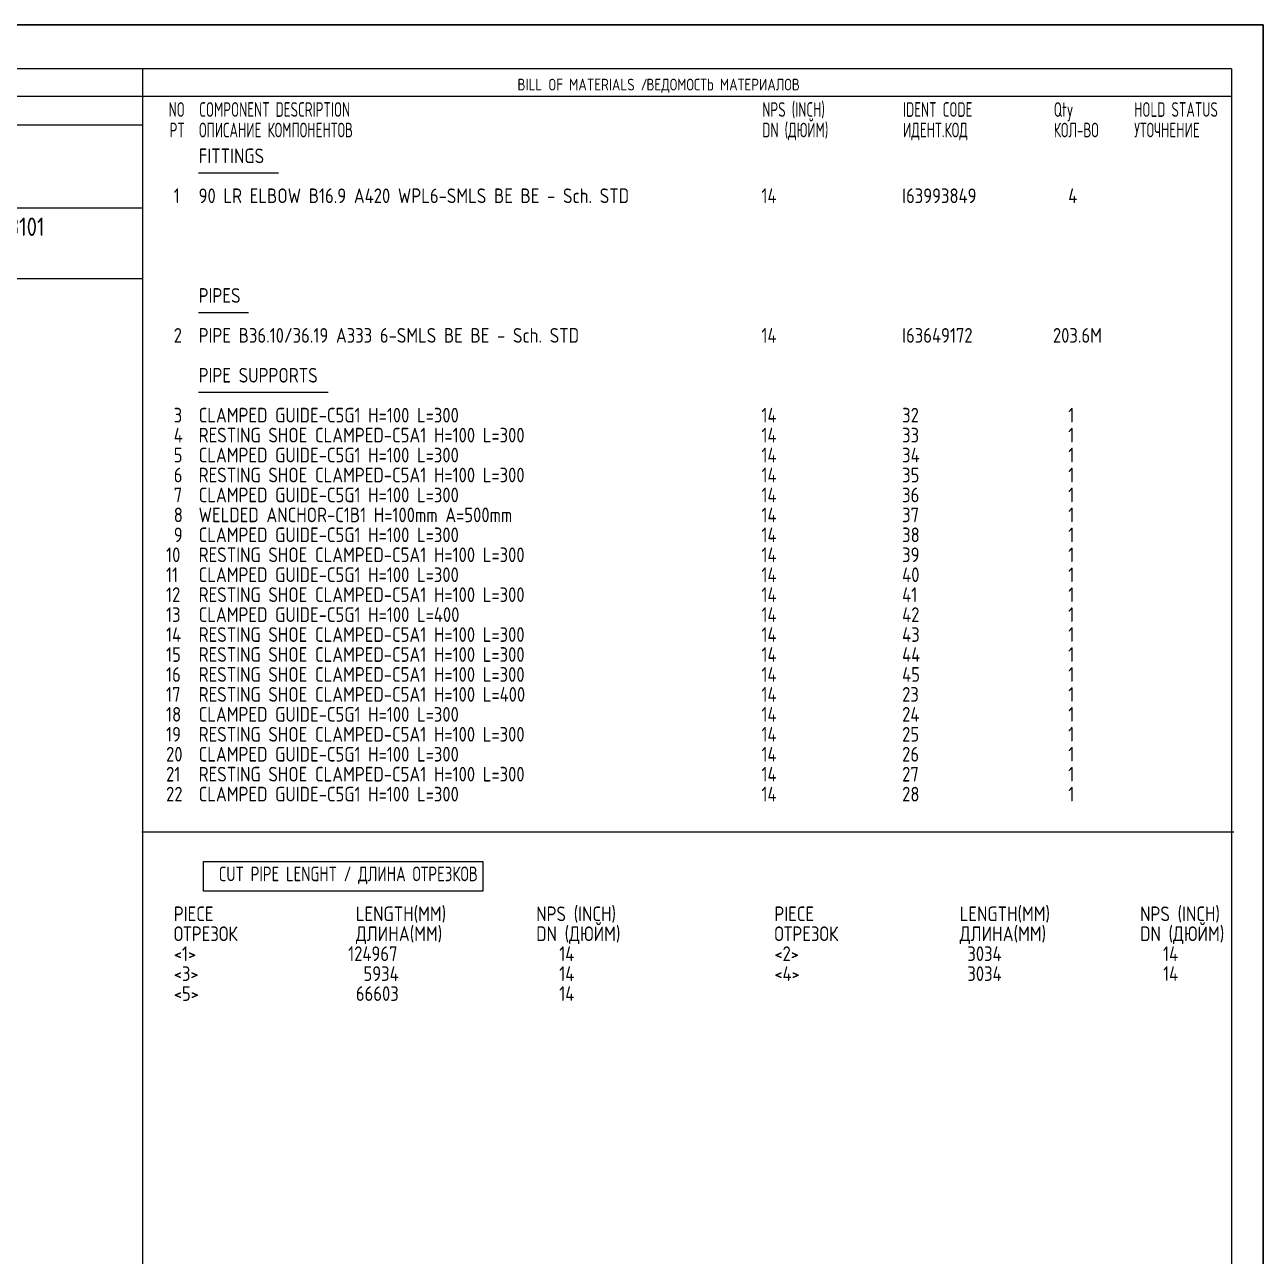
# Model space of a CAD drawing. Extents: x 0 to 594, y 0 to 420.
# Drawn here: x 382.8 to 594, y 210 to 420 of the extents above; entities that cross this region are included whole.
import ezdxf
from ezdxf.enums import TextEntityAlignment as Align

# ---------------------------------------------------------------- set-up
doc = ezdxf.new("R2010")
doc.units = 0
doc.header["$MEASUREMENT"] = 0
doc.linetypes.add('BORDER_2012_SLN$0$8001.Solid', pattern=[0])
for name, color, linetype in [('BORDER_2012_SLN$0$2', 7, 'Continuous'), ('BORDER_2012_SLN$0$GT_1', 7, 'Continuous'), ('GT_1', 7, 'Continuous')]:
    doc.layers.add(name, color=color, linetype=linetype)
for name, color, linetype, lineweight in [('BORDER_2012_SLN$0$BG_Level_1', 7, 'BORDER_2012_SLN$0$8001.Solid', 25), ('BORDER_2012_SLN$0$Level_1', 7, 'BORDER_2012_SLN$0$8001.Solid', 25), ('BORDER_2012_SLN$0$Level_18', 7, 'BORDER_2012_SLN$0$8001.Solid', 25)]:
    doc.layers.add(name, color=color, linetype=linetype, lineweight=lineweight)
doc.styles.add('BORDER_2012_SLN$0$GOST type A', font='GOST type A')
doc.styles.add('BORDER_2012_SLN$0$HTX1', font='')
doc.styles.add('HTX1', font='')
doc.styles.get('BORDER_2012_SLN$0$HTX1').set_extended_font_data('GOST type A')
doc.styles.get('HTX1').set_extended_font_data('GOST type A')

# ---------------------------------------------------------------- blocks, each defined once
blk = doc.blocks.new('BORDER_2012_SLN')
at = {"layer": 'BORDER_2012_SLN$0$2'}
blk.add_line((162.42, 407.85), (588.6, 407.85), dxfattribs=at)
at = {"layer": 'BORDER_2012_SLN$0$Level_1', "color": 7, "lineweight": -3}
for p, q in [((588.6, 412.5), (25.4, 412.5)), ((402.9, 7.5), (402.9, 412.5)), ((588.6, 412.5), (588.6, 7.5)), ((402.75, 402.9), (188.39, 402.9)), ((402.9, 388.7), (162.37, 388.68)), ((402.9, 376.7), (25.4, 376.7))]:
    blk.add_line(p, q, dxfattribs=at)
at = {"layer": 'BORDER_2012_SLN$0$Level_18', "color": 7, "lineweight": -3, "flags": 128}
blk.add_lwpolyline([(0, 0), (0, 420), (594, 420), (594, 0)], close=True, dxfattribs=at)
at = {"layer": 'BORDER_2012_SLN$0$BG_Level_1', "color": 7, "style": 'BORDER_2012_SLN$0$GOST type A'}
for s, p in [('BILL OF MATERIALS / ', (466.8, 408.8)), ('ВЕДОМОСТЬ МАТЕРИАЛОВ', (488.8, 408.8))]:
    blk.add_text(s, height=2, dxfattribs=at).set_placement(p)
at = {"layer": 'BORDER_2012_SLN$0$GT_1', "style": 'BORDER_2012_SLN$0$HTX1', "width": 0.8}
for s, p in [('NO', (410.06, 404.3)), ('PT', (410.06, 400.8))]:
    blk.add_text(s, height=2.5, dxfattribs=at).set_placement(p, align=Align.RIGHT)
for s, p in [('COMPONENT DESCRIPTION', (412.5, 404.3)), ('NPS (INCH)', (508.56, 404.3)), ('IDENT CODE', (532.56, 404.3)), ('Qty', (558.27, 404.3)), ('HOLD STATUS', (571.99, 404.3)), ('DN (ДЮЙМ)', (508.56, 400.8)), ('ОПИСАНИЕ КОМПОНЕНТОВ', (412.5, 400.8)), ('ИДЕНТ.КОД', (532.56, 400.8)), ('КОЛ-ВО', (558.27, 400.8)), ('УТОЧНЕНИЕ', (571.99, 400.8))]:
    blk.add_text(s, height=2.5, dxfattribs=at).set_placement(p)

msp = doc.modelspace()

# ---------------------------------------------------------------- linework, layer by layer
at = {"layer": 'GT_1', "flags": 128}
for points in [[(0, 0), (594, 0), (594, 420), (0, 420), (0, 0)], [(426.014, 394.704), (412.414, 394.704)], [(420.914, 370.895), (412.414, 370.895)], [(434.514, 357.289), (412.414, 357.289)], [(402.7, 282.348), (589, 282.348)], [(413.271, 277.303), (460.914, 277.303), (460.914, 272.255), (413.271, 272.255), (413.271, 277.303)]]:
    msp.add_lwpolyline(points, dxfattribs=at)

# ---------------------------------------------------------------- block references
at = {"linetype": 'Continuous'}
msp.add_blockref('BORDER_2012_SLN', (0, 0), dxfattribs=at)

# ---------------------------------------------------------------- texts
at = {"layer": 'GT_1', "style": 'HTX1'}
for s, height, width, p in [('FITTINGS', 2.5, 1.02, (412.414, 396.395)), ('  1', 2.5, 1.02, (405.557, 389.592)), ('90 LR ELBOW B16.9 A420 WPL6-SMLS BE BE - Sch. STD', 2.5, 1.02, (412.414, 389.592)), ('14', 2.5, 1.02, (508.414, 389.592)), ('I63993849', 2.5, 1.02, (532.414, 389.592)), ('  4', 2.5, 1.02, (558.129, 389.592)), ('SLN-2725-8982-25-F-3101', 3.125, 1.02, (345, 384)), ('PIPES', 2.5, 1.02, (412.414, 372.585)), ('  2', 2.5, 1.02, (405.557, 365.782)), ('PIPE B36.10/36.19 A333 6-SMLS BE BE - Sch. STD', 2.5, 1.02, (412.414, 365.782)), ('14', 2.5, 1.02, (508.414, 365.782)), ('I63649172', 2.5, 1.02, (532.414, 365.782)), ('203.6M', 2.5, 1.02, (558.129, 365.782)), ('PIPE SUPPORTS', 2.5, 1.02, (412.414, 358.98)), ('  3', 2.5, 1.02, (405.557, 352.177)), ('CLAMPED GUIDE-C5G1 H=100 L=300', 2.5, 1.02, (412.414, 352.177)), ('14', 2.5, 1.02, (508.414, 352.177)), ('32', 2.5, 1.02, (532.414, 352.177)), ('  1', 2.5, 1.02, (558.129, 352.177)), ('  4', 2.5, 1.02, (405.557, 348.776)), ('RESTING SHOE CLAMPED-C5A1 H=100 L=300', 2.5, 1.02, (412.414, 348.776)), ('14', 2.5, 1.02, (508.414, 348.776)), ('33', 2.5, 1.02, (532.414, 348.776)), ('  1', 2.5, 1.02, (558.129, 348.776)), ('  5', 2.5, 1.02, (405.557, 345.374)), ('CLAMPED GUIDE-C5G1 H=100 L=300', 2.5, 1.02, (412.414, 345.374)), ('14', 2.5, 1.02, (508.414, 345.374)), ('34', 2.5, 1.02, (532.414, 345.374)), ('  1', 2.5, 1.02, (558.129, 345.374)), ('  6', 2.5, 1.02, (405.557, 341.973)), ('RESTING SHOE CLAMPED-C5A1 H=100 L=300', 2.5, 1.02, (412.414, 341.973)), ('14', 2.5, 1.02, (508.414, 341.973)), ('35', 2.5, 1.02, (532.414, 341.973)), ('  1', 2.5, 1.02, (558.129, 341.973)), ('  7', 2.5, 1.02, (405.557, 338.571)), ('CLAMPED GUIDE-C5G1 H=100 L=300', 2.5, 1.02, (412.414, 338.571)), ('14', 2.5, 1.02, (508.414, 338.571)), ('36', 2.5, 1.02, (532.414, 338.571)), ('  1', 2.5, 1.02, (558.129, 338.571)), ('  8', 2.5, 1.02, (405.557, 335.17)), ('WELDED ANCHOR-C1B1 H=100mm A=500mm', 2.5, 1.02, (412.414, 335.17)), ('14', 2.5, 1.02, (508.414, 335.17)), ('37', 2.5, 1.02, (532.414, 335.17)), ('  1', 2.5, 1.02, (558.129, 335.17)), ('  9', 2.5, 1.02, (405.557, 331.769)), ('CLAMPED GUIDE-C5G1 H=100 L=300', 2.5, 1.02, (412.414, 331.769)), ('14', 2.5, 1.02, (508.414, 331.769)), ('38', 2.5, 1.02, (532.414, 331.769)), ('  1', 2.5, 1.02, (558.129, 331.769)), (' 10', 2.5, 1.02, (405.557, 328.367)), ('RESTING SHOE CLAMPED-C5A1 H=100 L=300', 2.5, 1.02, (412.414, 328.367)), ('14', 2.5, 1.02, (508.414, 328.367)), ('39', 2.5, 1.02, (532.414, 328.367)), ('  1', 2.5, 1.02, (558.129, 328.367)), (' 11', 2.5, 1.02, (405.557, 324.966)), ('CLAMPED GUIDE-C5G1 H=100 L=300', 2.5, 1.02, (412.414, 324.966)), ('14', 2.5, 1.02, (508.414, 324.966)), ('40', 2.5, 1.02, (532.414, 324.966)), ('  1', 2.5, 1.02, (558.129, 324.966)), (' 12', 2.5, 1.02, (405.557, 321.565)), ('RESTING SHOE CLAMPED-C5A1 H=100 L=300', 2.5, 1.02, (412.414, 321.565)), ('14', 2.5, 1.02, (508.414, 321.565)), ('41', 2.5, 1.02, (532.414, 321.565)), ('  1', 2.5, 1.02, (558.129, 321.565)), (' 13', 2.5, 1.02, (405.557, 318.163)), ('CLAMPED GUIDE-C5G1 H=100 L=400', 2.5, 1.02, (412.414, 318.163)), ('14', 2.5, 1.02, (508.414, 318.163)), ('42', 2.5, 1.02, (532.414, 318.163)), ('  1', 2.5, 1.02, (558.129, 318.163)), (' 14', 2.5, 1.02, (405.557, 314.762)), ('RESTING SHOE CLAMPED-C5A1 H=100 L=300', 2.5, 1.02, (412.414, 314.762)), ('14', 2.5, 1.02, (508.414, 314.762)), ('43', 2.5, 1.02, (532.414, 314.762)), ('  1', 2.5, 1.02, (558.129, 314.762)), (' 15', 2.5, 1.02, (405.557, 311.361)), ('RESTING SHOE CLAMPED-C5A1 H=100 L=300', 2.5, 1.02, (412.414, 311.361)), ('14', 2.5, 1.02, (508.414, 311.361)), ('44', 2.5, 1.02, (532.414, 311.361)), ('  1', 2.5, 1.02, (558.129, 311.361)), (' 16', 2.5, 1.02, (405.557, 307.959)), ('RESTING SHOE CLAMPED-C5A1 H=100 L=300', 2.5, 1.02, (412.414, 307.959)), ('14', 2.5, 1.02, (508.414, 307.959)), ('45', 2.5, 1.02, (532.414, 307.959)), ('  1', 2.5, 1.02, (558.129, 307.959)), (' 17', 2.5, 1.02, (405.557, 304.558)), ('RESTING SHOE CLAMPED-C5A1 H=100 L=400', 2.5, 1.02, (412.414, 304.558)), ('14', 2.5, 1.02, (508.414, 304.558)), ('23', 2.5, 1.02, (532.414, 304.558)), ('  1', 2.5, 1.02, (558.129, 304.558)), (' 18', 2.5, 1.02, (405.557, 301.156)), ('CLAMPED GUIDE-C5G1 H=100 L=300', 2.5, 1.02, (412.414, 301.156)), ('14', 2.5, 1.02, (508.414, 301.156)), ('24', 2.5, 1.02, (532.414, 301.156)), ('  1', 2.5, 1.02, (558.129, 301.156)), (' 19', 2.5, 1.02, (405.557, 297.755)), ('RESTING SHOE CLAMPED-C5A1 H=100 L=300', 2.5, 1.02, (412.414, 297.755)), ('14', 2.5, 1.02, (508.414, 297.755)), ('25', 2.5, 1.02, (532.414, 297.755)), ('  1', 2.5, 1.02, (558.129, 297.755)), (' 20', 2.5, 1.02, (405.557, 294.354)), ('CLAMPED GUIDE-C5G1 H=100 L=300', 2.5, 1.02, (412.414, 294.354)), ('14', 2.5, 1.02, (508.414, 294.354)), ('26', 2.5, 1.02, (532.414, 294.354)), ('  1', 2.5, 1.02, (558.129, 294.354)), (' 21', 2.5, 1.02, (405.557, 290.952)), ('RESTING SHOE CLAMPED-C5A1 H=100 L=300', 2.5, 1.02, (412.414, 290.952)), ('14', 2.5, 1.02, (508.414, 290.952)), ('27', 2.5, 1.02, (532.414, 290.952)), ('  1', 2.5, 1.02, (558.129, 290.952)), (' 22', 2.5, 1.02, (405.557, 287.551)), ('CLAMPED GUIDE-C5G1 H=100 L=300', 2.5, 1.02, (412.414, 287.551)), ('14', 2.5, 1.02, (508.414, 287.551)), ('28', 2.5, 1.02, (532.414, 287.551)), ('  1', 2.5, 1.02, (558.129, 287.551)), ('CUT PIPE LENGHT / ДЛИНА ОТРЕЗКОВ', 2.5, 0.9, (415.843, 273.946)), ('  PIECE', 2.5, 1.02, (405.557, 267.143)), ('    LENGTH(MM)', 2.5, 1.02, (434, 267.143)), ('NPS (INCH)', 2.5, 1.02, (470, 267.143)), ('  PIECE', 2.5, 1.02, (508, 267.143)), ('    LENGTH(MM)', 2.5, 1.02, (537, 267.143)), ('NPS (INCH)', 2.5, 1.02, (573, 267.143)), ('  ОТРЕЗОК', 2.5, 1.02, (405.557, 263.741)), ('    ДЛИНА(MM)', 2.5, 1.02, (434, 263.741)), ('DN (ДЮЙМ)', 2.5, 1.02, (470, 263.741)), ('  ОТРЕЗОК', 2.5, 1.02, (508, 263.741)), ('    ДЛИНА(MM)', 2.5, 1.02, (537, 263.741)), ('DN (ДЮЙМ)', 2.5, 1.02, (573, 263.741)), ('  <1>', 2.5, 1.02, (405.557, 260.34)), ('   124967', 2.5, 1.02, (434, 260.34)), ('   14', 2.5, 1.02, (470, 260.34)), ('  <2>', 2.5, 1.02, (508, 260.34)), ('     3034', 2.5, 1.02, (537, 260.34)), ('   14', 2.5, 1.02, (573, 260.34)), ('  <3>', 2.5, 1.02, (405.557, 256.939)), ('     5934', 2.5, 1.02, (434, 256.939)), ('   14', 2.5, 1.02, (470, 256.939)), ('  <4>', 2.5, 1.02, (508, 256.939)), ('     3034', 2.5, 1.02, (537, 256.939)), ('   14', 2.5, 1.02, (573, 256.939)), ('  <5>', 2.5, 1.02, (405.557, 253.537)), ('    66603', 2.5, 1.02, (434, 253.537)), ('   14', 2.5, 1.02, (470, 253.537))]:
    msp.add_text(s, height=height, dxfattribs=dict(at, width=width)).set_placement(p)

doc.saveas('drawing.dxf')
